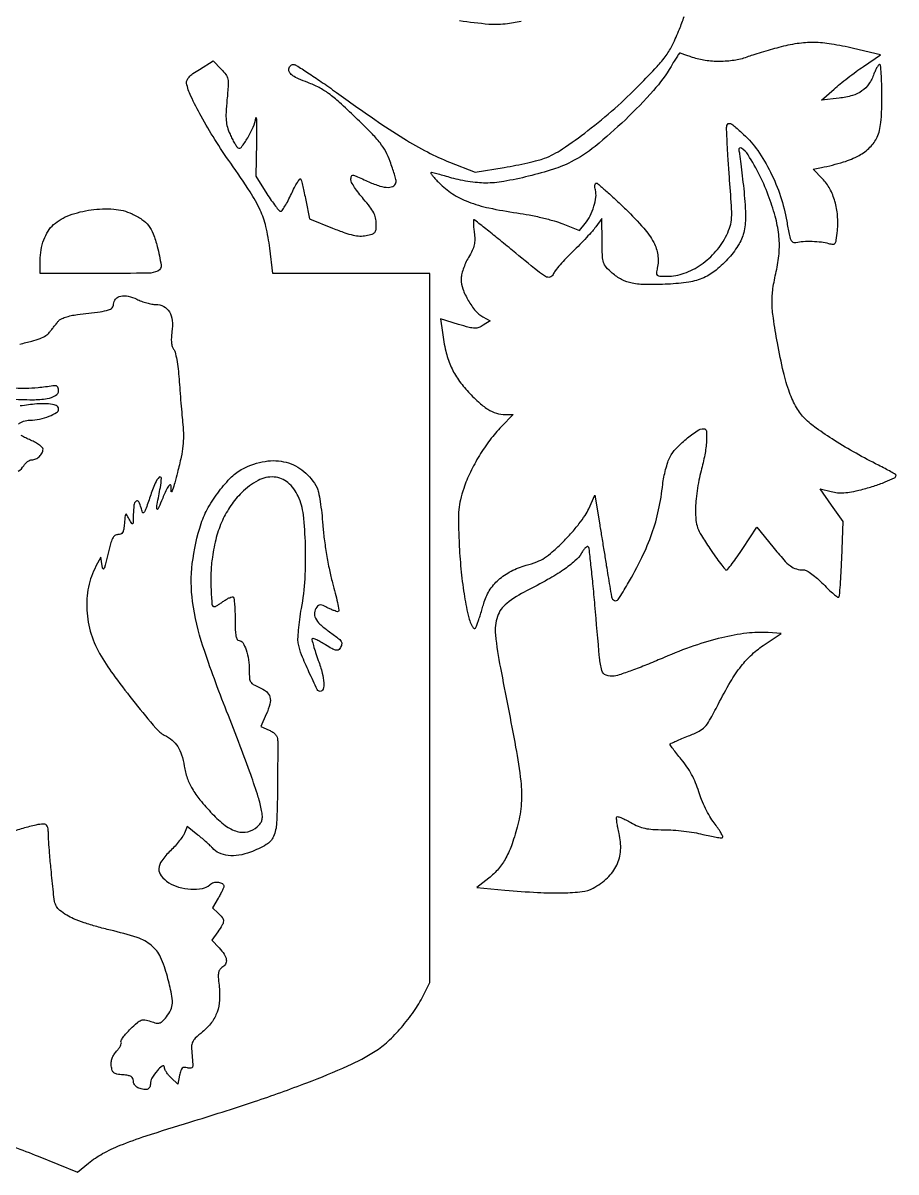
# Model space of a CAD drawing. Extents: x 8 to 618, y 14 to 705.
# Drawn here: x 308.9 to 618, y 13.8 to 420.7 of the extents above; entities that cross this region are included whole.
import ezdxf

# ---------------------------------------------------------------- set-up
doc = ezdxf.new("R2010")
doc.units = 0

msp = doc.modelspace()

# ---------------------------------------------------------------- linework, layer by layer
for points in [[(305.538241, 22.708433, -0.008881), (314.324257, 19.350876), (328.148514, 13.78462), (332.097971, 16.958491, -0.044092), (337.086458, 20.29003, -0.029223), (343.313699, 23.238913, -0.017606), (352.478706, 26.570097, -0.004166), (368, 31.457945, 0.006153), (390.86692, 38.759024, 0.011028), (409.429012, 45.396547, 0.013121), (423.915476, 51.380289, 0.036544), (433.614151, 56.566013, 0.047435), (438.07392, 60.019142, 0.025859), (442.874758, 65.015647, 0.025483), (447.285385, 70.666318, 0.035712), (450.578338, 76.154593), (453, 80.933513), (453, 206.466756), (453, 332), (425.202079, 332), (397.404157, 332), (396.275845, 340.939026, 0.026), (394.90409, 348.583774, 0.050384), (392.8931, 354.450622, 0.037167), (389.353124, 360.851121, 0.008688), (382.456322, 371, -0.012665), (376.817709, 379.441057, -0.015204), (371.963522, 387.665595, -0.015395), (368.309409, 394.823824, -0.065422), (366.843804, 399.390533, -0.151431), (366.970745, 400.437237, -0.080735), (367.694826, 401.536687, -0.050754), (369.091007, 402.775804, -0.01742), (371.34056, 404.280742), (376.18112, 407.280418), (379.046186, 404.390209, -0.034955), (380.748487, 402.414297, -0.113559), (381.441491, 400.841889, -0.065242), (381.56827, 398.6834, -0.006462), (381.128933, 393.5, 0.010185), (380.785356, 389.053138, 0.036113), (380.829546, 386.194222, 0.048986), (381.269286, 383.851484, 0.032948), (382.201779, 381.29142, 0.012469), (382.980626, 379.637556, 0.015698), (383.786853, 378.149236, 0.013853), (384.527544, 376.956046, 0.10892), (384.992648, 376.504543, 0.386933), (386.258137, 376.741114, 0.027219), (388.450528, 379.993077, 0.033174), (390.413982, 383.835215, 0.066335), (391.334158, 387.113653, -0.853377), (391.48675, 387.116207, -0.036839), (391.601854, 385.980261, -0.008796), (391.631934, 382.894956, -0.003156), (391.569717, 378.5), (391.324062, 366.5), (395.251673, 360.25, 0.01041), (396.827165, 357.855081, 0.015547), (398.311081, 355.835938, 0.010487), (399.608935, 354.250052, 0.219417), (400.151313, 354, 0.246553), (400.655513, 354.264716, 0.013649), (401.657238, 355.805166, 0.018529), (402.773481, 357.790375, 0.012262), (403.912887, 360.145247, -0.011733), (405.02021, 362.44, -0.022271), (406.035014, 364.222349, -0.023449), (406.869195, 365.418391, -0.533894), (407.219919, 365.395247, -0.067741), (407.478525, 364.764039, -0.004362), (407.961501, 362.830999, -0.006308), (408.489626, 360.507509, -0.004654), (409.017766, 357.923048), (410.298124, 351.346095), (418.541764, 348.041628, 0.010033), (422.836644, 346.419266, 0.030736), (425.826374, 345.560674, 0.044606), (428.193166, 345.253537, 0.056395), (430.392702, 345.413893, 0.024714), (432.503295, 345.918915, 0.145831), (433.44774, 346.529489, 0.150905), (433.886985, 347.546437, 0.027049), (434, 349.633961, 0.058587), (433.764069, 351.640568, 0.061039), (433.069555, 353.508295, 0.044605), (431.747343, 355.584441, 0.015619), (429.5, 358.321473, -0.015687), (427.776934, 360.420575, -0.019705), (426.321875, 362.473655, -0.018214), (425.251621, 364.256169, -0.126748), (425, 365.232824, -0.067712), (425.167639, 366.465029, -0.372319), (425.682715, 366.808057, -0.073962), (426.82198, 366.489113, -0.002178), (431.371521, 364.430189, 0.032405), (435.255439, 362.948076, 0.076339), (438.315208, 362.493846, 0.143581), (440.232966, 363.066589, 0.254108), (441, 364.478404, 0.06435), (440.893852, 365.299757, 0.006996), (440.381785, 367.142543, 0.008481), (439.701349, 369.3268, 0.006747), (438.89544, 371.661016, 0.036739), (437.33309, 375.165345, 0.043295), (435.345019, 378.203989, 0.028131), (432.233239, 381.736588, 0.006667), (426.64544, 387.254087, 0.007303), (420.960982, 392.561707, 0.026456), (417.126141, 395.685841, 0.037336), (413.724553, 397.799957, 0.02899), (409.75, 399.591512, -0.011942), (406.452096, 400.944828, -0.043602), (404.469996, 402.028773, -0.076657), (403.371234, 403.033244, -0.170933), (403, 404.087425, -0.0785), (403.118054, 404.834727, -0.09637), (403.459571, 405.451771, -0.105693), (403.978021, 405.856257, -0.113467), (404.603278, 406, -0.140689), (405.666188, 405.694881, -0.00391), (409.744317, 403.098688, -0.007738), (414.507706, 399.907928, -0.005202), (419.853278, 396.123193, 0.005323), (433.4777, 386.481871, 0.013233), (443.701918, 379.80182, 0.017679), (452.135935, 375.007355, 0.025215), (459.960211, 371.408214), (468.946001, 367.811715), (479.223001, 369.526423, 0.007306), (483.450912, 370.2955, 0.007298), (487.656131, 371.188045, 0.007174), (491.303998, 372.073338, 0.02845), (493.5, 372.775121, 0.056405), (499.863764, 376.079202, 0.016271), (508.870967, 382.565741, 0.016395), (518.456151, 390.467861, 0.018611), (527.091815, 398.66666, 0.00621), (533.407722, 405.289169, 0.031774), (536.624876, 409.221013, 0.042561), (538.874847, 412.998824, 0.017077), (541.317927, 418.5, 0.015264), (542.978571, 423.003701, 0.016339)], [(485.336069, 421.172942), (480.418035, 420.425, -0.059545), (473.798677, 420.213271, -0.016367), (463.428769, 421.460575, -0.01709)], [(307.776459, 307.00325, 0.010741), (312.052358, 308.033481, 0.030448), (314.964663, 308.994683, 0.044406), (316.973837, 310.011292, 0.08716), (318.303654, 311.203906, -0.001221), (319.092468, 312.203053, -0.000895), (319.972338, 313.307892, -0.000904), (320.809201, 314.351006, -0.002007), (321.451489, 315.142111, -0.107744), (322.330251, 315.838564, -0.031455), (323.933406, 316.502474, -0.029034), (325.937304, 317.060705, -0.023218), (328.147835, 317.4338, 0.002751), (336.250921, 318.462528, 0.036903), (339.182534, 319.073767, 0.133256), (340.500026, 319.871191, 0.192726), (341, 321.120122, -0.184613), (341.698168, 322.946569, -0.158725), (343.486458, 323.984154, -0.108221), (346.161359, 323.971623, -0.062149), (349.210162, 322.877942, 0.027836), (350.851599, 322.15884, 0.021257), (352.716644, 321.551645, 0.021674), (354.517509, 321.132085, 0.046421), (355.937109, 321, -0.120878), (358.744707, 320.31118, -0.140299), (360.7327, 318.42185, -0.110388), (361.720017, 315.362547, -0.057188), (361.631369, 311.327195, 0.020625), (361.429535, 309.208401, 0.038589), (361.469827, 307.487673, 0.049106), (361.739769, 306.146942, 0.099705), (362.249063, 305.204784, -0.11695), (362.77284, 304.151524, -0.012633), (363.325781, 301.470238, -0.014961), (363.814509, 298.196363, -0.011528), (364.157851, 294.601192, 0.001445), (364.458278, 290.605528, 0.00102), (364.818009, 286.117225, 0.001029), (365.179537, 281.827356, 0.00217), (365.481404, 278.5, -0.020469), (365.699853, 274.44977, -0.030912), (365.527403, 270.922695, -0.025519), (364.885568, 266.98769, -0.009351), (363.592484, 261.5, -0.004506), (362.628255, 257.862566, -0.013491), (361.880076, 255.401417, -0.077118), (361.526066, 254.714786, -0.762801), (361.35035, 254.781418, 0.053493), (361.325922, 256.826859, 0.623421), (360.752575, 257.027768, 0.092435), (359.682466, 255.492, 0.00953), (357.934554, 251.416593, -0.013285), (356.682137, 248.555969, -0.768219), (356.327166, 248.620036, -0.065869), (356.407771, 250.249195, -0.002492), (357.536779, 256.25, 0.041861), (357.88395, 259.47368, 0.659472), (357.148997, 259.809319, 0.111157), (355.72685, 257.782213, 0.015559), (353.915613, 252.959356, -0.002696), (352.320758, 248.356277, -0.085026), (351.739108, 247.31292, -0.567268), (351.268637, 247.378944, -0.036469), (350.721491, 248.994995, 0.060086), (349.872472, 251.160945, 0.474859), (348.952258, 251.33842, 0.189476), (348.181966, 249.928883, 0.029302), (347.964565, 246.690983, -0.002739), (347.924921, 243.845852, -0.171623), (347.750884, 243.38256, -0.514482), (347.464067, 243.405212, -0.0088), (346.542354, 245, 0.008637), (345.600591, 246.630702, 0.467287), (345.289253, 246.679517, 0.191789), (345.070393, 246.251919, 0.003083), (344.82779, 243.5, -0.019853), (344.575523, 241.43338, -0.090588), (344.171375, 240.297563, -0.159036), (343.519448, 239.710807, -0.104731), (342.524066, 239.5, 0.161845), (341.44678, 239.141914, 0.114219), (340.617077, 238.159907, 0.052286), (339.86775, 236.225675, 0.009567), (338.93233, 232.5, -0.003997), (338.029791, 228.727864, -0.057145), (337.54752, 227.434883, -0.632922), (337.19393, 227.445114, -0.0685), (336.894555, 228.5), (336.472582, 231.5), (334.736452, 228.299971, 0.075177), (332.080201, 220.955322, 0.063831), (331.5072, 212.719472, 0.061405), (333.045052, 204.300969, 0.059739), (336.588219, 196.423515, 0.02347), (341.445357, 189.152662, 0.009938), (348.600053, 179.852634, 0.00612), (355.920933, 170.943782, 0.098679), (358.944659, 168.528618, -0.053862), (361.745571, 166.673992, -0.077236), (363.714604, 164.447637, -0.068607), (365.064891, 161.526375, -0.033672), (365.995485, 157.527738, 0.042896), (367.057544, 153.317099, 0.049643), (368.788701, 149.562444, 0.039585), (371.556463, 145.605364, 0.016099), (375.901909, 140.667579, 0.042049), (380.514591, 136.515662, 0.09226), (384.743742, 134.394841, 0.12845), (388.526035, 134.299022, 0.130699), (391.843789, 136.069095, 0.043985), (392.955517, 137.304241, 0.095683), (393.512834, 138.445827, 0.083401), (393.645855, 139.813472, 0.027687), (393.394209, 141.819095, 0.032342), (392.202428, 146.58902, 0.007285), (389.5378, 154.521472, 0.006546), (385.823032, 164.643588, 0.003546), (381.003137, 177, -0.014623), (372.628661, 199.958516, -0.046617), (368.953942, 215.841721, -0.063587), (368.857502, 229.255254, -0.049548), (372.025382, 243.5, -0.049769), (374.50642, 249.09628, -0.033371), (378.365519, 254.942132, -0.033753), (382.738828, 259.951907, -0.079309), (386.747784, 262.858709, -0.076037), (394.653993, 265.45498, -0.104939), (402.096014, 265.130261, -0.112721), (408.383922, 261.878965, -0.098526), (413.00501, 256.078072, -0.071012), (413.53612, 254.549828, -0.009674), (414.12115, 251.20867, -0.01097), (414.653973, 247.197294, -0.009062), (415.050183, 242.902389, 0.013922), (415.547937, 238.025391, 0.009225), (416.377901, 232.458592, 0.009271), (417.399416, 226.999828, 0.015611), (418.483284, 222.467947, -0.00535), (419.460503, 218.723364, -0.00848), (420.208595, 215.493673, -0.003264), (420.779346, 212.73659, -0.25082), (420.653227, 212.319894, -0.258898), (420.307137, 212.220851, -0.021603), (419.37562, 212.479803, -0.024491), (418.230118, 212.915313, -0.016242), (416.960229, 213.520566, 0.015845), (415.213181, 214.354945, 0.083858), (414.188245, 214.612892, 0.162046), (413.476315, 214.437107, 0.111089), (412.882612, 213.844302, 0.109023), (412.143191, 211.804076, 0.147147), (412.457419, 209.877623, 0.095181), (413.981466, 207.846297, 0.028594), (417, 205.404532, -0.007236), (420.414581, 202.875691, -0.084315), (421.543278, 201.665661, -0.209415), (421.728286, 200.584903, -0.080561), (421.116493, 199.15425, -0.172642), (420.465504, 198.644818, -0.145198), (419.585649, 198.615142, -0.064636), (418.259032, 199.150796, -0.012563), (416.037326, 200.476437, 0.012517), (414.382478, 201.464053, 0.019717), (412.910365, 202.218521, 0.014629), (411.698965, 202.73773, 0.298701), (411.327137, 202.66047, 0.263351), (411.212631, 202.247359, 0.005994), (411.750354, 200.198025, 0.011851), (412.484182, 197.75933, 0.00755), (413.447401, 194.957204, -0.021558), (414.850897, 190.469142, -0.050604), (415.405927, 187.004544, -0.088384), (415.141681, 184.786611, -0.330253), (414.080651, 184, -0.288037), (413.08986, 184.622408, -0.004639), (410.155873, 190.858872, -0.011462), (407.551692, 196.891207, -0.046838), (406.408124, 200.70938, -0.059351), (406.267709, 202.486868, -0.011543), (406.469991, 205.702923, -0.012118), (406.885755, 209.462727, -0.010945), (407.494771, 213.328486, 0.029944), (408.750934, 223.899503, 0.021776), (408.92698, 235.743487, 0.020994), (408.162247, 246.547558, 0.078967), (406.354514, 253.072948, 0.109737), (402.703957, 257.910489, 0.161462), (397.810433, 259.89675, 0.139286), (392.140096, 258.680021, 0.074446), (386.332013, 254.384644, 0.044948), (382.477939, 249.767505, 0.044719), (379.503538, 244.528343, 0.041669), (377.348892, 238.507822, 0.030557), (375.943892, 231.551581, 0.024911), (375.456179, 226.048187, 0.020261), (375.46765, 220.127982, 0.011679), (375.819052, 214.796069, 0.388332), (376.689467, 214, 0.12864), (377.003308, 214.082103, 0.007675), (377.856737, 214.578821, 0.011126), (378.861915, 215.215617, 0.007957), (379.958508, 215.970455, -0.024609), (381.064973, 216.67899, -0.036784), (382.100032, 217.174934, -0.041021), (382.943871, 217.427936, -0.25393), (383.362878, 217.303788, -0.170672), (383.616048, 216.776069, -0.007365), (383.812846, 214.699654, -0.011846), (383.953753, 212.189394, -0.008096), (384, 209.333333, 0.008439), (384.061868, 205.667777, 0.038812), (384.297801, 203.557493, 0.081684), (384.724661, 202.395084, 0.270271), (385.402175, 202, -0.263798), (386.724469, 201.250183, -0.053738), (387.894204, 198.711265, -0.045833), (388.723292, 195.213823, -0.035304), (389, 191.29975, 0.020233), (389.105929, 188.683128, 0.113037), (389.525978, 187.353727, 0.130909), (390.453642, 186.437313, 0.030805), (392.42722, 185.465963, -0.068397), (395.069337, 183.909511, -0.159889), (396.320788, 182.01908, -0.132599), (396.330875, 179.500393, -0.041168), (395.050105, 175.901979), (393.061908, 171.5), (396.030954, 170.247132, -0.042429), (397.342826, 169.557282, -0.071901), (398.2802, 168.747535, -0.084723), (398.84877, 167.811206, -0.086778), (399.06841, 166.747132, -0.008046), (399.090155, 165.231186, -0.000469), (399.077734, 160.60697, -0.000711), (399.049944, 155.100919, -0.000523), (399.004086, 149, -0.009155), (398.690488, 137.333109, -0.091765), (397.591916, 132.602868, -0.158897), (395.031696, 129.721065, -0.042836), (389.437668, 127.062563, -0.049349), (385.327169, 125.9717, -0.067859), (381.510124, 125.875195, -0.079637), (378.299104, 126.76101, -0.112967), (375.954434, 128.554904, 0.029788), (375.224845, 129.334488, 0.007347), (373.934921, 130.522423, 0.007493), (372.414658, 131.841293, 0.007436), (370.851727, 133.117434), (367.011063, 136.159297), (366.099664, 133.829648, -0.058734), (365.482919, 132.674055, -0.016292), (364.253337, 131.023156, -0.016213), (362.728291, 129.23143, -0.016339), (361.094132, 127.547052, 0.043575), (358.032279, 124.026658, 0.14502), (357.018603, 121.167592, 0.184958), (357.833274, 118.651171, 0.07945), (360.498354, 116.25, 0.077971), (364.017676, 114.681915, 0.053453), (368.344314, 113.998206, 0.055454), (372.404265, 114.245647, 0.141916), (375.026642, 115.52411, -0.117423), (376.424203, 116.29085, -0.09602), (378.128496, 116.421585, -0.120364), (379.484966, 115.919551, -0.24916), (380, 114.950171, -0.10028), (379.898876, 114.451034, -0.010616), (379.411096, 113.361734, -0.012773), (378.762959, 112.078782, -0.009927), (377.995221, 110.716473), (375.990442, 107.318625), (377.995221, 105.504325, -0.043878), (379.451901, 103.932929, -0.170866), (379.864425, 102.693779, -0.12984), (379.460489, 101.263934, -0.021306), (377.881171, 98.83312), (375.762342, 95.857499), (378.381171, 93.124031, -0.044954), (380.154355, 90.904794, -0.112052), (380.883817, 88.973334, -0.166184), (380.577409, 87.392209, -0.135779), (379.346014, 86.173763, 0.117747), (378.546736, 85.437152, 0.107873), (378.13437, 84.395198, 0.057698), (378.057872, 82.757106, 0.012322), (378.32362, 79.915347, -0.043302), (378.487178, 74.697423, -0.071639), (377.620741, 70.384391, -0.077093), (375.637045, 66.711157, -0.058887), (372.463601, 63.416661, 0.016021), (369.916894, 61.189715, 0.101294), (368.923533, 59.793391, 0.108745), (368.593285, 58.162601, 0.019743), (368.768089, 55.06174, -0.007337), (369.016912, 52.001094, -0.106951), (368.859336, 50.934287, -0.305048), (368.308795, 50.542171, -0.070744), (367.119691, 50.678951, 0.066403), (365.996785, 50.81796, 0.189402), (365.279493, 50.528288, 0.129372), (364.783565, 49.728946, 0.025153), (364.363832, 48.069162), (363.730846, 44.904229), (361.365423, 47.126429, -0.03136), (360.45786, 48.093027, -0.032062), (359.68556, 49.158715, -0.033843), (359.140844, 50.166933, -0.102263), (358.968399, 50.924314, 0.593576), (358.224365, 51.311078, 0.07151), (356.466479, 49.722769, 0.040231), (354.566027, 47.020009, 0.133897), (354, 44.944236, -0.071269), (353.893554, 44.201231, -0.086621), (353.5834, 43.571119, -0.100321), (353.122609, 43.149862, -0.135988), (352.581787, 43, -0.056879), (350.729302, 43.21142, -0.090127), (349.266418, 43.842094, -0.112675), (348.335717, 44.822127, -0.1346), (348, 46.046624, 0.119003), (347.785157, 46.936521, 0.145472), (347.196106, 47.552936, 0.08624), (346.097787, 47.950275, 0.023127), (344.25, 48.189635, -0.023332), (342.145458, 48.46313, -0.121652), (341.084568, 48.934351, -0.155014), (340.499555, 49.783796, -0.045439), (340.173528, 51.354148, -0.055979), (340.170684, 52.742536, -0.05864), (340.478216, 54.074316, -0.056511), (341.100247, 55.339365, -0.046107), (342.028296, 56.53012, 0.030504), (342.822284, 57.48589, 0.042091), (343.403313, 58.437668, 0.048558), (343.718427, 59.257613, 0.208819), (343.646185, 59.763467, -0.272224), (343.633876, 60.322704, -0.026232), (344.387848, 61.519951, -0.027624), (345.516443, 62.94537, -0.018094), (346.962084, 64.462976, -0.012612), (349.396073, 66.722633, -0.09252), (350.753892, 67.533849, -0.135134), (352.08563, 67.647828, -0.03806), (354.119353, 67.108238, 0.026329), (356.092642, 66.53486, 0.12952), (357.241737, 66.566432, 0.126151), (358.241878, 67.16059, 0.024447), (359.662723, 68.732757, 0.060515), (361.238911, 71.218469, 0.105066), (361.8053, 73.585485, 0.060083), (361.498922, 76.817281, 0.009615), (360.026665, 83, 0.043581), (357.592802, 89.878087, 0.115106), (354.425212, 93.989815, 0.092148), (349.316823, 96.789822, 0.021826), (339.923009, 99.429876, -0.011015), (335.032976, 100.690792, -0.013658), (330.545398, 102.087325, -0.014659), (326.807157, 103.487285, -0.044137), (324.388776, 104.73363, -0.023727), (321.941239, 106.449822, -0.097189), (320.753692, 107.809137, -0.088147), (320.109231, 109.58319, -0.017565), (319.645284, 112.936534, -0.001279), (318.845579, 120.923283, -0.003366), (318.325573, 126.653039, -0.004496), (318.010239, 130.861798, -0.013395), (317.897529, 133.75, 0.028025), (317.79235, 135.288648, 0.091164), (317.485584, 136.259279, 0.147923), (316.953789, 136.795071, 0.126289), (316.178911, 136.988131, 0.056341), (313.502275, 136.666382, 0.011388), (308.861139, 135.456697, 0.008183), (304.215853, 134.049653, 0.119291)], [(304.25, 287.542828, 0.012868), (312.279754, 287.286963, 0.044581), (317.455978, 287.717497, 0.08419), (320.466536, 288.782684, 0.272118), (321.5, 290.540995, 0.064707), (321.385195, 291.424393, 0.15704), (321.034435, 291.971622, 0.152328), (320.421789, 292.221254, 0.059765), (319.5, 292.189168, -0.012351), (314.218864, 291.501511, -0.022463), (309.875629, 291.241204, -0.027587), (306.35483, 291.382872, -0.055908)], [(307.261234, 278.671938, -0.09866), (309.086734, 279.680438, -0.072626), (311.372445, 280.056442, 0.04521), (314.804533, 280.429953, 0.043168), (318.169345, 281.415917, 0.044713), (320.778206, 282.710722, 0.260872), (321.5, 284, 0.31603), (320.645665, 285.216668, 0.067254), (317.971409, 285.792535, 0.041794), (313.748412, 285.768261, 0.016161), (307.932945, 285.057546, -0.011452)], [(307.22736, 261.984121, 0.116669), (309.180296, 263.917093, -0.048862), (309.793471, 264.713893, -0.046994), (310.557074, 265.388146, -0.050702), (311.349046, 265.850158, -0.107103), (312.040547, 266, 0.108978), (313.430234, 266.306532, 0.080702), (314.737069, 267.191509, 0.082285), (315.674926, 268.424462, 0.122123), (316, 269.735537, 0.2028), (315.732363, 270.368253, 0.034512), (314.710486, 271.231511, 0.03289), (313.2913, 272.134571, 0.024001), (311.610165, 272.952778, -0.014615), (309.878395, 273.755796, -0.017679), (308.30532, 274.612659, -0.016469)]]:
    msp.add_lwpolyline(points, format="xyb")
for points in [[(576.5, 412.022077, 0.004646), (573.499477, 411.191509, 0.003679), (570.27088, 410.239659, 0.003719), (567.288084, 409.312096, 0.009252), (565.124273, 408.577139, -0.049531), (560.664946, 407.452941, -0.036001), (555.559478, 407.064159, -0.036021), (550.45526, 407.41167, -0.04984), (546, 408.5, 0.002286), (544.346695, 409.074833, 0.003443), (542.899851, 409.559375, 0.001392), (541.656722, 409.962367, 0.077832), (541.416427, 410, 0.249535), (541.221655, 409.89634, 0.002831), (540.376639, 408.625981, 0.00786), (539.41786, 407.115532, 0.004945), (538.343104, 405.322489, -0.049354), (532.141779, 396.794278, -0.020066), (522.164406, 386.45266, -0.019938), (511.464839, 377.005272, -0.053659), (502.966746, 371.483149, -0.039915), (496.690246, 368.908769, -0.016942), (487.933863, 366.432814, -0.016829), (479.100733, 364.568277, -0.043933), (472.640524, 364.007639, -0.024754), (469.824179, 364.150669, -0.013716), (466.409591, 364.588999, -0.013652), (462.967154, 365.22397, -0.021373), (460.051701, 365.976007, 0.005028), (457.558873, 366.706696, 0.008019), (455.412329, 367.275511, 0.002882), (453.572785, 367.720294, 0.259839), (453.313155, 367.646489, 0.376114), (453.298651, 367.426719, 0.007642), (454.041636, 366.486731, 0.014022), (455.003139, 365.373055, 0.008469), (456.200668, 364.105956, 0.056493), (460.936782, 360.24606, 0.050556), (466.591767, 357.374063, 0.039578), (473.88855, 355.198334, 0.017625), (483.774239, 353.446154, -0.01294), (488.144831, 352.713659, -0.01055), (492.78191, 351.710606, -0.010696), (497.013313, 350.605244, -0.027269), (500.010997, 349.573661), (505.973516, 347.150873), (507.929827, 349.637919, 0.051039), (509.712007, 352.452156, 0.041417), (511.036659, 355.771063, 0.043129), (511.730313, 359.013398, 0.092881), (511.576027, 361.553107, -0.033657), (511.406697, 362.49101, -0.058464), (511.411016, 363.281225, -0.087383), (511.573959, 363.814421, -0.282119), (511.876685, 364, -0.181067), (512.474445, 363.776193, -0.002722), (515.315014, 361.275001, -0.006959), (518.587649, 358.278906, -0.004495), (522.297036, 354.723408, -0.017787), (528.699686, 348.014142, -0.058372), (532.202485, 343.000652, -0.088397), (533.657498, 338.56383, -0.089427), (533.481621, 333.916321, 0.027256), (533.186017, 332.104239, 0.249819), (533.473945, 331.388377, 0.165066), (534.320589, 331.058448, 0.011102), (536.952663, 331, 0.086641), (542.996857, 332.055272, 0.065144), (549.007618, 335.152553, 0.062482), (554.25544, 339.855628, 0.066208), (558.060115, 345.62418, 0.039614), (559.293888, 348.789602, 0.061955), (559.784192, 351.668119, 0.027871), (559.738711, 355.891961, 0.002584), (558.990806, 366.310607, -0.002991), (558.540815, 372.651457, -0.004226), (558.221578, 378.304346, -0.002473), (558.016573, 383.06746, -0.058488), (558.122261, 384.406315, -0.234347), (558.624642, 385.058994, -0.240672), (559.439253, 385.044367, -0.056343), (560.939318, 384.011755, -0.00629), (564.041144, 381.246855, -0.055927), (569.076541, 375.487678, -0.036423), (573.57664, 367.875404, -0.034986), (577.126279, 359.267882, -0.038243), (579.31611, 350.5, 0.006236), (580.154262, 345.914105, 0.054118), (580.769206, 343.935783, 0.165777), (581.524675, 343.105189, 0.187518), (582.587687, 342.962501, -0.044672), (585.102686, 343.337496, -0.021918), (588.34282, 343.385779, -0.021923), (591.585968, 343.149366, -0.043177), (594.115595, 342.628924, 0.048154), (595.700428, 342.319238, 0.272702), (596.449512, 342.667979, 0.119756), (596.862108, 343.750175, 0.007488), (597.243501, 347.175325, 0.044021), (597.285854, 352.512742, 0.049833), (596.371118, 357.550113, 0.053486), (594.570605, 361.979555, 0.069316), (591.985401, 365.515062), (588.714138, 368.890149), (591.607069, 369.490541, 0.022347), (599.371239, 371.467438, 0.051927), (604.902461, 373.791459, 0.069801), (608.761311, 376.669965, 0.087082), (611.343713, 380.311891, 0.053717), (612.131976, 382.570879, 0.028848), (612.634073, 385.483223, 0.020594), (612.915496, 389.392658, 0.00767), (613, 394.901129, 0.006751), (612.94254, 399.156794, 0.011219), (612.765261, 402.739707, 0.004961), (612.521996, 405.707072, 0.387598), (612.200888, 406, 0.233137), (611.821809, 405.813086, 0.028241), (611.283001, 405.022371, 0.028815), (610.717496, 403.946834, 0.019871), (610.198321, 402.671902, -0.061564), (608.386298, 399.104228, -0.092192), (605.943003, 396.61848, -0.082588), (602.560688, 395.004015, -0.040816), (597.881127, 394.060511), (591.603269, 393.320292), (596.051634, 397.281509, -0.011843), (598.182559, 399.090435, -0.005956), (600.952252, 401.27688, -0.00591), (603.870838, 403.470483, -0.00872), (606.487947, 405.320211), (612.475893, 409.397695), (602.987947, 411.653419, 0.017844), (595.109959, 413.231747, 0.037049), (588.868837, 413.782268, 0.041045), (583.036498, 413.384308, 0.027652)], [(562.322063, 375.75, -0.024808), (562.592079, 374.310868, -0.002391), (563.057206, 370.782812, -0.003037), (563.566338, 366.5684, -0.002394), (564.067954, 362, -0.01683), (564.719053, 352.834423, -0.061791), (564.219479, 347.050842, -0.082207), (562.418849, 342.457991, -0.046059), (558.877301, 337.597946, -0.039698), (554.349448, 333.210467, -0.070034), (549.920281, 330.492118, -0.063566), (544.617566, 328.946267, -0.027453), (537.284531, 328.197123, -0.013608), (529.537658, 328.044481, -0.047441), (524.566873, 328.55489, -0.069591), (520.861996, 329.849175, -0.061448), (517.478619, 332.152916, -0.030259), (515.382302, 334.231013, -0.106302), (514.447647, 335.873103, -0.067329), (514.058321, 338.12509, -0.007479), (513.944444, 343.353592), (513.888889, 351.5), (511.706847, 348.5, -0.023892), (510.480839, 346.973376, -0.006677), (508.420091, 344.706244, -0.00672), (506.017244, 342.201021, -0.007019), (503.582032, 339.797854, 0.011426), (501.228476, 337.433965, 0.012725), (499.070745, 335.046553, 0.012114), (497.33841, 332.927106, 0.062991), (496.569629, 331.630483, -0.228835), (495.461488, 330.675111, -0.201454), (493.937549, 330.88367, -0.037103), (491.046945, 332.894384, -0.001923), (482.262357, 340.08263, 0.001712), (477.151897, 344.268025, 0.002761), (472.768386, 347.793022, 0.000482), (468.879649, 350.878834, 0.169037), (468.531487, 351, 0.408263), (468.358814, 350.830807, 0.011605), (468.362052, 349.694741, 0.01731), (468.449183, 348.260461, 0.010232), (468.647301, 346.556565, -0.029423), (468.841121, 344.05703, -0.060316), (468.641495, 342.105304, -0.055461), (467.966771, 340.155969, -0.021518), (466.628171, 337.628495, 0.027343), (465.622093, 335.674193, 0.023146), (464.772025, 333.511213, 0.023787), (464.1819, 331.463745, 0.058329), (464, 329.909788, 0.090372), (464.62065, 326.503962, 0.041443), (466.564087, 322.411439, 0.041418), (469.130648, 318.731209, 0.099428), (471.702586, 316.647847), (474.337526, 315.267262), (471.884507, 313.659982, -0.053063), (470.270256, 312.831829, -0.101196), (468.838006, 312.591451, -0.056696), (466.9269, 312.877733, -0.008009), (463.094192, 313.971481), (456.756896, 315.89026), (457.397182, 311.063546, 0.023908), (458.588365, 304.506044, 0.04397), (460.26987, 299.35239, 0.048234), (462.701605, 294.897542, 0.036119), (466.167699, 290.506889, 0.020137), (470.132873, 286.504551, 0.046835), (473.47522, 283.930864, 0.062453), (476.552337, 282.490296, 0.078436), (479.658548, 282), (482.416416, 282), (478.309597, 277.75, 0.030045), (474.242264, 273.00063, 0.024813), (470.486371, 267.493019, 0.02484), (467.299167, 261.648042, 0.030341), (464.938388, 255.88657, 0.022881), (463.773762, 251.873765, 0.038307), (463.213874, 248.407393, 0.025999), (463.076908, 244.071082, 0.00549), (463.314642, 236.5, 0.01365), (463.952732, 227.355875, 0.014812), (465.078892, 218.507311, 0.013988), (466.472999, 211.0241, 0.074652), (467.937574, 207.147106, 0.041787), (468.478034, 206.346409, 0.355104), (468.873002, 206.261771, 0.172837), (469.262361, 206.673751, 0.01289), (469.857655, 208.125655, 0.011084), (470.321703, 209.432675, 0.004346), (470.905836, 211.254339, 0.004299), (471.503737, 213.236151, 0.005345), (472.024074, 215.089403, -0.074357), (474.004544, 219.627751, -0.069526), (477.26315, 223.506366, -0.064832), (481.684638, 226.555591, -0.051917), (487.081234, 228.651914, 0.024979), (490.814171, 229.875388, 0.051061), (493.560708, 231.266043, 0.041199), (496.316119, 233.374159, 0.011444), (500.268776, 237.118361, 0.016248), (503.111372, 240.1266, 0.016452), (505.740368, 243.300949, 0.017319), (507.89153, 246.287774, 0.041904), (509.208269, 248.665327), (511.378987, 253.5), (513.097811, 243, -0.000282), (513.843024, 238.431463, -0.000209), (514.661716, 233.38125, -0.000211), (515.430588, 228.612988, -0.000477), (516.008075, 225, 0.006571), (517.303889, 217.482014, 0.247722), (518.339758, 216.173161, 0.369037), (519.671064, 216.572516, 0.010927), (522.960136, 221.931743, 0.018371), (528.037502, 231.40841, 0.029203), (531.591751, 239.892282, 0.031443), (533.954655, 248.251865, 0.026587), (535.413539, 257.324012, -0.022324), (535.795758, 259.837313, -0.016537), (536.432838, 262.575064, -0.016786), (537.208309, 265.124577, -0.035741), (538.010986, 267.021535, -0.073009), (540.080835, 269.936214, -0.02764), (543.736115, 273.356977, -0.024321), (547.589153, 276.276174, -0.151068), (549.930175, 277, -0.392135), (550.870249, 276.128757, -0.034951), (550.891699, 272.607378, -0.031179), (550.280407, 267.786226, -0.017865), (548.976464, 262.067629, 0.017195), (548.219234, 258.76711, 0.011878), (547.580586, 254.987323, 0.011992), (547.139714, 251.320115, 0.023921), (547, 248.401406, 0.022655), (547.174135, 244.560166, 0.065397), (547.757556, 241.965941, 0.050114), (549.075982, 239.25022, 0.00935), (552.072339, 234.583777, 0.006739), (554.073641, 231.677137, 0.01043), (555.887156, 229.227734, 0.005061), (557.469879, 227.223016, 0.226869), (557.936091, 227, 0.228236), (558.400963, 227.223862, 0.005109), (559.968515, 229.231124, 0.0105), (561.763875, 231.684249, 0.006782), (563.743637, 234.595317), (568.759771, 242.190634), (574.417853, 235.187736, 0.009496), (578.258614, 230.614552, 0.051716), (580.621877, 228.4134, 0.091394), (582.723829, 227.360777, 0.070615), (585.265625, 227, -0.130691), (586.403467, 226.697422, -0.027044), (588.158673, 225.562727, -0.025693), (590.175383, 223.934084, -0.018271), (592.267266, 221.916762, 0.010899), (594.187538, 220.009514, 0.018063), (595.897903, 218.497026, 0.012384), (597.32489, 217.382225, 0.371792), (597.746606, 217.413272, 0.176718), (597.991056, 217.938536, 0.002228), (598.294901, 221.667906, 0.006202), (598.575966, 226.02388, 0.003984), (598.799029, 231.083018), (599.271704, 244.173015), (595.185218, 249.967647), (591.098732, 255.762279), (595.049238, 254.759534, 0.037774), (597.315659, 254.363333, 0.040085), (599.570785, 254.324034, 0.032122), (602.190563, 254.658346, 0.013739), (605.638459, 255.42438, 0.015859), (610.130262, 256.705403, 0.020217), (614.175878, 258.181989, 0.01403), (617.449865, 259.637974, 0.288716), (618, 260.511285, 0.264985), (617.852209, 260.77057, 0.003389), (616.164062, 261.754906, 0.008769), (614.145847, 262.866848, 0.005507), (611.75, 264.099036, -0.012525), (603.861681, 268.297032, -0.012637), (596.217192, 272.872915, -0.012865), (589.72594, 277.222737, -0.042359), (585.789069, 280.543936, -0.066937), (582.761481, 284.512683, -0.042322), (580.312463, 289.804936, -0.030309), (578.154144, 297.084946, -0.011574), (576.006237, 307.442888, -0.008889), (574.570515, 316.143202, -0.032415), (574.118183, 321.718118, -0.040828), (574.439688, 326.622689, -0.020856), (575.598452, 332.687947, 0.037046), (576.594438, 339.003177, 0.044054), (576.560144, 345.035291, 0.040186), (575.440599, 351.401947, 0.02389), (573.147529, 358.758372, 0.027283), (569.801494, 366.574523, 0.027061), (565.616156, 374.001928, 0.104878), (563.257573, 376.404066, 0.680994)], [(347.5, 353.119269, -0.040111), (351.031393, 351.140899, -0.080897), (353.354647, 348.966649, -0.07296), (355.010705, 346.015802, -0.027743), (356.45521, 341.510653, -0.026303), (357.797993, 334.960941, -0.330186), (356.68182, 332.859293, -0.10921), (353.31551, 332.081044, -0.00241), (336.5, 332), (315, 332), (315, 336.532119, -0.042445), (315.323534, 340.336458, -0.046642), (316.284851, 343.908485, -0.050251), (317.794796, 346.982895, -0.071736), (319.750938, 349.304492, -0.095598), (325.312667, 352.614071, -0.052435), (333.037327, 354.515822, -0.052213), (341.051031, 354.77464, -0.089849)], [(506.607142, 232.91209, -0.080819), (504.337689, 230.189369, -0.028305), (500.294303, 227.063807, -0.02263), (494.655193, 223.558027, -0.011232), (487.217793, 219.605312, 0.049199), (480.159155, 215.136943, 0.146018), (476.873432, 210.516301, 0.109401), (476.153373, 204.009406, 0.02156), (477.929517, 192.323507, -0.001964), (483.330452, 164.243596, -0.01877), (485.136317, 152.17713, -0.04374), (485.321136, 144.346626, -0.047631), (484.115846, 136.830925, -0.018778), (482.058107, 129.979284, -0.042027), (479.876526, 125.005059, -0.052036), (477.239575, 121.161339, -0.04919), (473.820116, 117.863991), (469.564572, 114.5), (479.532286, 113.608295, 0.008985), (491.093786, 112.783105, 0.018749), (500.119159, 112.640575, 0.022288), (506.886106, 113.089682, 0.096087), (510.717998, 114.28521, 0.064983), (515.832855, 117.966121, 0.093207), (519.120738, 122.462845, 0.096443), (520.482433, 127.725939, 0.074218), (519.964071, 133.649771, -0.010573), (519.508763, 135.741754, -0.0158), (519.2078, 137.588391, -0.010744), (519.042326, 139.107874, -0.221621), (519.195672, 139.529006, -0.284509), (519.593731, 139.62264, -0.015569), (520.851885, 139.156986, -0.020347), (522.385524, 138.460484, -0.013079), (524.106732, 137.535444, 0.030205), (526.689233, 136.259445, 0.046504), (529.064291, 135.51021, 0.038529), (531.842265, 135.131141, 0.014238), (535.794484, 135.012045, -0.017912), (539.059348, 134.889649, -0.011327), (542.853109, 134.524542, -0.011373), (546.569185, 133.995785, -0.020507), (549.580525, 133.369374, 0.009018), (552.10683, 132.783014, 0.013731), (554.321567, 132.374125, 0.008268), (556.159365, 132.117821, 0.230831), (556.604442, 132.271109, 0.324691), (556.668413, 132.673925, 0.014021), (555.943949, 134.004944, 0.019338), (554.922533, 135.615594, 0.012035), (553.608382, 137.425955, -0.031384), (552.117572, 139.65627, -0.016873), (550.551854, 142.572473, -0.016741), (549.150451, 145.664721, -0.025147), (548.157986, 148.454865, 0.025047), (547.049717, 151.572559, 0.025903), (545.64598, 154.527984, 0.025957), (543.947208, 157.316744, 0.025385), (541.956835, 159.936141, -0.008085), (540.345787, 161.910671, -0.013291), (539.055448, 163.637881, -0.006896), (538.055376, 165.095769, -0.361092), (538.088829, 165.411423, -0.088416), (538.428003, 165.641376, -0.002213), (540.141719, 166.39641, -0.00469), (542.171067, 167.257255, -0.003171), (544.5, 168.202263, 0.021971), (548.275639, 169.902251, 0.087258), (550.305664, 171.417087, 0.062507), (552.019379, 173.763571, 0.007777), (555, 179.346406, -0.013409), (559.408111, 187.383786, -0.033257), (563.169085, 192.941099, -0.042239), (567.023677, 197.113093, -0.038916), (571.626176, 200.70508), (577.356893, 204.5), (572.6858, 204.804491, 0.047083), (565.138078, 204.585527, 0.028009), (556.281551, 202.982118, 0.024873), (546.4449, 200.101913, 0.018537), (535.906849, 195.99461, -0.006102), (530.3629, 193.673417, -0.007148), (525.047494, 191.611683, -0.006385), (520.51484, 189.993263, -0.04293), (518.19938, 189.415891, -0.131925), (515.366549, 189.71092, -0.239354), (513.84227, 191.397748, -0.043603), (513.031397, 195.910092, -0.00138), (511.393249, 214.5, 0.002646), (510.69328, 222.219679, 0.00416), (510.001759, 228.84243, 0.001182), (509.34016, 234.583991, 0.148767), (509.053039, 235.240188, 0.35572), (508.681765, 235.307538, 0.064252), (508.073273, 234.861637, 0.044608), (507.347677, 234.035858, 0.024552)]]:
    msp.add_lwpolyline(points, format="xyb", close=True)

doc.saveas('drawing.dxf')
